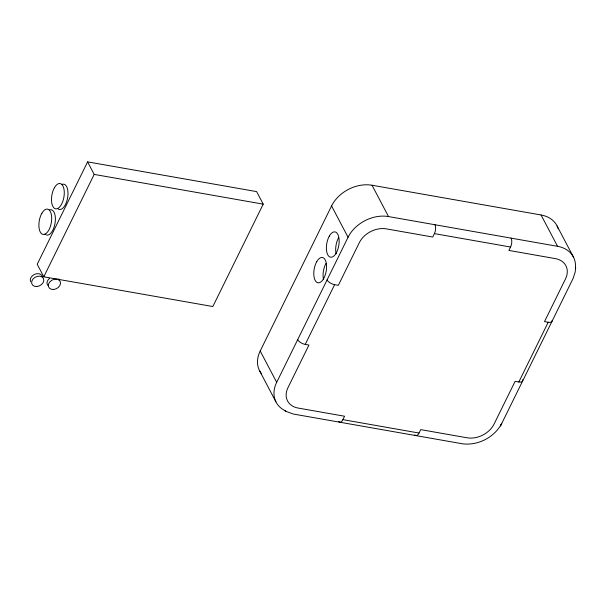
<?xml version="1.0" encoding="UTF-8"?>
<svg xmlns="http://www.w3.org/2000/svg" width="606" height="606" viewBox="0 0 606 606"><rect width="100%" height="100%" fill="white"/><g stroke="black" fill="none" stroke-linecap="round" stroke-linejoin="round"><path stroke-width="0.91" d="M575.7 267.625L575.17 272.124L573.049 278.563L501.67 423.624C494.269 437.426 477.839 445.902 462.295 443.766L293.274 414.027L285.07 411.027M87.605 161.878L37.216 264.269L43.806 276.806L212.835 306.538L263.216 204.146L256.626 191.61L87.605 161.878L94.195 174.407L263.216 204.146M43.806 276.806L94.195 174.407M261.497 373.728A32.133 24.119 -27.7 0 1 260.201 351.003L331.58 205.942A32.133 24.119 -27.7 0 1 372.039 185.239L541.06 214.978A32.133 24.119 -27.7 0 1 558.24 228.886M285.79 410.982A32.133 24.119 -27.7 0 1 276.684 382.325L348.064 237.264A32.133 24.119 -27.7 0 1 388.522 216.569L557.543 246.309A32.133 24.119 -27.7 0 1 575.412 267.988M297.675 339.663A6.424 2.954 26.2 0 0 305.227 344.405L334.618 284.676L338.33 285.328L359.328 242.658A21.422 16.074 -27.7 0 1 386.295 228.863L432.729 237.037L434.411 233.621A6.424 3.053 -80 0 0 434.957 224.743M339.33 422.049A6.424 3.053 -80 0 0 342.882 419.64L344.556 416.224L298.122 408.058A21.422 16.074 -27.7 0 1 287.948 387.719L308.939 345.056L305.227 344.405M414.815 434.843A6.424 3.053 -80 0 0 419.034 433.04L420.715 429.624L467.15 437.797A21.422 16.074 -27.7 0 0 494.117 423.995L515.115 381.333L518.827 381.985A6.424 2.954 26.2 0 0 522.63 379.689M511.108 238.143A6.424 3.053 -80 0 1 510.563 247.021L508.888 250.429L555.323 258.603A21.422 16.074 -27.7 0 1 565.496 278.934L544.506 321.604L548.218 322.256A6.424 2.954 26.2 0 0 552.134 320.415M518.827 381.985L548.218 322.256M338.587 237.749L337.943 239.006A12.855 6.098 -80 0 0 336.125 253.937M325.99 263.345L325.346 264.602A12.855 6.098 -80 0 0 323.536 279.533M434.411 233.621L510.563 247.021M342.882 419.64L419.034 433.04M557.073 225.947L573.556 257.277M541.06 214.978L557.543 246.309M372.039 185.239L388.522 216.569M331.58 205.942L348.064 237.264M260.201 351.003L276.684 382.325M259.459 370.539L275.935 401.869M334.618 284.676A6.424 2.954 26.2 0 1 327.066 279.934M338.981 421.799A6.424 3.053 -80 0 1 338.663 421.45M30.664 281.76A6.424 4.825 -27.7 0 1 34.989 274.177A6.424 4.825 -27.7 0 1 42.473 277.124M58.82 278.851A6.424 4.825 -27.7 0 1 59.183 280.063M48.132 285.721A6.424 4.825 -27.7 0 1 49.533 278.366M61.948 184.421A12.855 6.098 -80 0 1 67.675 189.716A12.855 6.098 -80 0 1 65.721 203.995L65.077 205.252A12.855 6.098 -80 0 1 58.214 209.017M49.351 210.017A12.855 6.098 -80 0 1 55.078 215.312A12.855 6.098 -80 0 1 53.123 229.591L52.48 230.848A12.855 6.098 -80 0 1 46.321 234.969M45.617 234.613A12.855 6.098 -80 0 1 44.958 234.067M54.404 187.746L53.76 189.004A12.855 6.098 -80 0 0 52.73 206.191A12.855 6.098 -80 0 0 61.357 204.601L62.009 203.343A12.855 6.098 -80 0 0 63.032 186.156A12.855 6.098 -80 0 0 54.404 187.746M41.814 213.342L41.163 214.6A12.855 6.098 -80 0 0 40.132 231.787A12.855 6.098 -80 0 0 48.76 230.197L49.412 228.939A12.855 6.098 -80 0 0 50.442 211.752A12.855 6.098 -80 0 0 41.814 213.342M329.3 236.113L328.657 237.37A12.855 6.098 -80 0 0 327.626 254.558A12.855 6.098 -80 0 0 336.254 252.967L336.898 251.71A12.855 6.098 -80 0 0 337.928 234.522A12.855 6.098 -80 0 0 329.3 236.113M316.703 261.709L316.059 262.974A12.855 6.098 -80 0 0 315.029 280.154A12.855 6.098 -80 0 0 323.657 278.563L324.308 277.306A12.855 6.098 -80 0 0 325.331 260.118A12.855 6.098 -80 0 0 316.703 261.709M501.67 423.624L500.412 425.829L501.67 423.624M36.716 286.54A6.424 4.825 -27.7 0 0 43.427 278.412A6.424 4.825 -27.7 0 0 32.974 279.071A6.424 4.825 -27.7 0 0 36.716 286.54M53.426 289.486A6.424 4.825 -27.7 0 0 60.145 281.358A6.424 4.825 -27.7 0 0 49.692 282.01A6.424 4.825 -27.7 0 0 53.426 289.486"/></g></svg>
